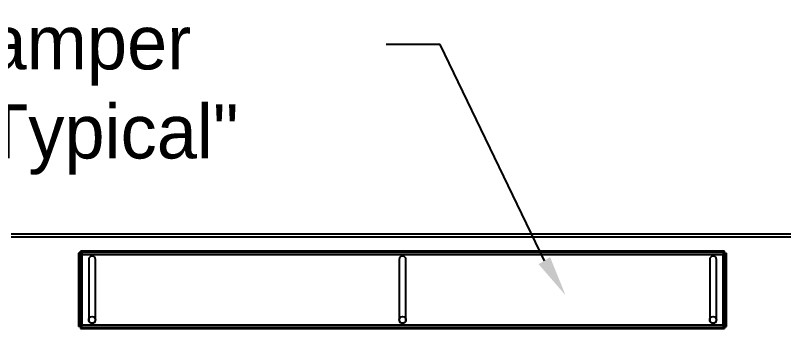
# Model space of a CAD drawing. Header units: inches. Extents: x 547 to 857, y -2 to 194.
# Drawn here: x 629.71 to 658.16, y 82.05 to 93.66 of the extents above; entities that cross this region are included whole.
import ezdxf

# ---------------------------------------------------------------- set-up
doc = ezdxf.new("R2010")
doc.units = ezdxf.units.IN
doc.header["$MEASUREMENT"] = 0

msp = doc.modelspace()

# ---------------------------------------------------------------- linework, layer by layer
at = {"linetype": 'Continuous', "lineweight": 25}
for p, q in [((645.4441, 92.58), (643.4441, 92.58)), ((629.552, 85.5713), (688.552, 85.5713)), ((688.552, 85.4383), (629.552, 85.4383)), ((632.052, 84.8521), (632.052, 82.1328)), ((632.102, 84.8521), (632.052, 84.8521)), ((632.102, 84.8521), (632.102, 82.1328)), ((632.1299, 84.88), (632.1299, 84.93)), ((655.9742, 84.93), (632.1299, 84.93)), ((655.9742, 84.88), (632.1299, 84.88)), ((632.185, 84.797), (655.919, 84.797)), ((632.185, 82.188), (632.185, 84.797)), ((655.919, 84.797), (655.919, 82.188)), ((655.9742, 84.88), (655.9742, 84.93)), ((656.002, 84.8521), (656.052, 84.8521)), ((656.002, 82.1328), (656.002, 84.8521)), ((656.052, 82.1328), (656.052, 84.8521)), ((632.427, 84.6175), (632.427, 82.3675)), ((632.677, 82.3675), (632.677, 84.6175)), ((643.927, 84.6175), (643.927, 82.3675)), ((644.177, 82.3675), (644.177, 84.6175)), ((655.427, 84.6175), (655.427, 82.3675)), ((655.677, 82.3675), (655.677, 84.6175)), ((632.102, 82.1328), (632.052, 82.1328)), ((632.1299, 82.105), (632.1299, 82.055)), ((632.1299, 82.105), (655.9742, 82.105)), ((632.1299, 82.055), (655.9742, 82.055)), ((655.919, 82.188), (632.185, 82.188)), ((655.9742, 82.105), (655.9742, 82.055)), ((656.002, 82.1328), (656.052, 82.1328))]:
    msp.add_line(p, q, dxfattribs=at)
msp.add_lwpolyline([(649.3029, 84.5713), (645.4441, 92.58)], dxfattribs=at)
for centre in [(632.552, 82.3802), (644.052, 82.3802), (655.552, 82.3802)]:
    msp.add_circle(centre, 0.125, dxfattribs=at)
for centre, start, end in [((632.552, 84.6175), 0, 180), ((644.052, 84.6175), 0, 180), ((655.552, 84.6175), 0, 180), ((632.552, 82.3675), 180, 0), ((644.052, 82.3675), 180, 0), ((655.552, 82.3675), 180, 0)]:
    msp.add_arc(centre, 0.125, start, end, dxfattribs=at)
for points, knots in [([(632.185, 84.797), (632.1749, 84.8013), (632.1546, 84.8098), (632.1282, 84.8227), (632.1095, 84.8356), (632.1026, 84.8454), (632.1021, 84.8509), (632.102, 84.8521)], [0, 0, 0, 0, 0.23320412, 0.4664972, 0.69976316, 0.93304216, 1, 1, 1, 1]), ([(632.1299, 84.88), (632.1342, 84.8789), (632.1428, 84.8767), (632.1556, 84.8599), (632.1685, 84.8356), (632.1783, 84.8128), (632.1838, 84.7999), (632.185, 84.797)], [0, 0, 0, 0, 0.2332227, 0.4664888, 0.6997676, 0.9330417, 1, 1, 1, 1]), ([(655.919, 84.797), (655.9233, 84.8071), (655.9319, 84.8274), (655.9448, 84.8538), (655.9576, 84.8725), (655.9675, 84.8794), (655.973, 84.8799), (655.9742, 84.88)], [0, 0, 0, 0, 0.2332176, 0.4664862, 0.6997632, 0.9330417, 1, 1, 1, 1]), ([(656.002, 84.8521), (656.001, 84.8478), (655.9988, 84.8393), (655.982, 84.8264), (655.9576, 84.8135), (655.9349, 84.8037), (655.9219, 84.7982), (655.919, 84.797)], [0, 0, 0, 0, 0.2332229, 0.4664916, 0.6997641, 0.9330449, 1, 1, 1, 1]), ([(632.102, 82.1328), (632.1031, 82.1371), (632.1053, 82.1457), (632.1221, 82.1585), (632.1465, 82.1714), (632.1692, 82.1812), (632.1821, 82.1867), (632.185, 82.188)], [0, 0, 0, 0, 0.2332183, 0.4664938, 0.6997772, 0.933042, 1, 1, 1, 1]), ([(632.185, 82.188), (632.1808, 82.1778), (632.1722, 82.1576), (632.1593, 82.1312), (632.1464, 82.1124), (632.1366, 82.1055), (632.1311, 82.1051), (632.1299, 82.105)], [0, 0, 0, 0, 0.2332232, 0.4664909, 0.6997687, 0.9330419, 1, 1, 1, 1]), ([(655.9742, 82.105), (655.9699, 82.106), (655.9613, 82.1082), (655.9485, 82.125), (655.9356, 82.1494), (655.9258, 82.1721), (655.9203, 82.1851), (655.919, 82.188)], [0, 0, 0, 0, 0.2332229, 0.4664903, 0.6997614, 0.9330409, 1, 1, 1, 1]), ([(655.919, 82.188), (655.9292, 82.1837), (655.9495, 82.1751), (655.9759, 82.1622), (655.9946, 82.1494), (656.0015, 82.1395), (656.0019, 82.134), (656.002, 82.1328)], [0, 0, 0, 0, 0.233225, 0.4664945, 0.6997631, 0.9330447, 1, 1, 1, 1])]:
    msp.add_open_spline(points, degree=3, knots=knots, dxfattribs=at)
msp.add_solid([(649.5161, 84.702), (650.0866, 83.2924), (649.0898, 84.4407)], dxfattribs=at)

# ---------------------------------------------------------------- texts
for s, p in [('Bypass Damper', (617.2013, 91.6568)), (' "Typical"', (626.8652, 88.3568))]:
    msp.add_text(s, height=2, dxfattribs=at).set_placement(p)

doc.saveas('drawing.dxf')
